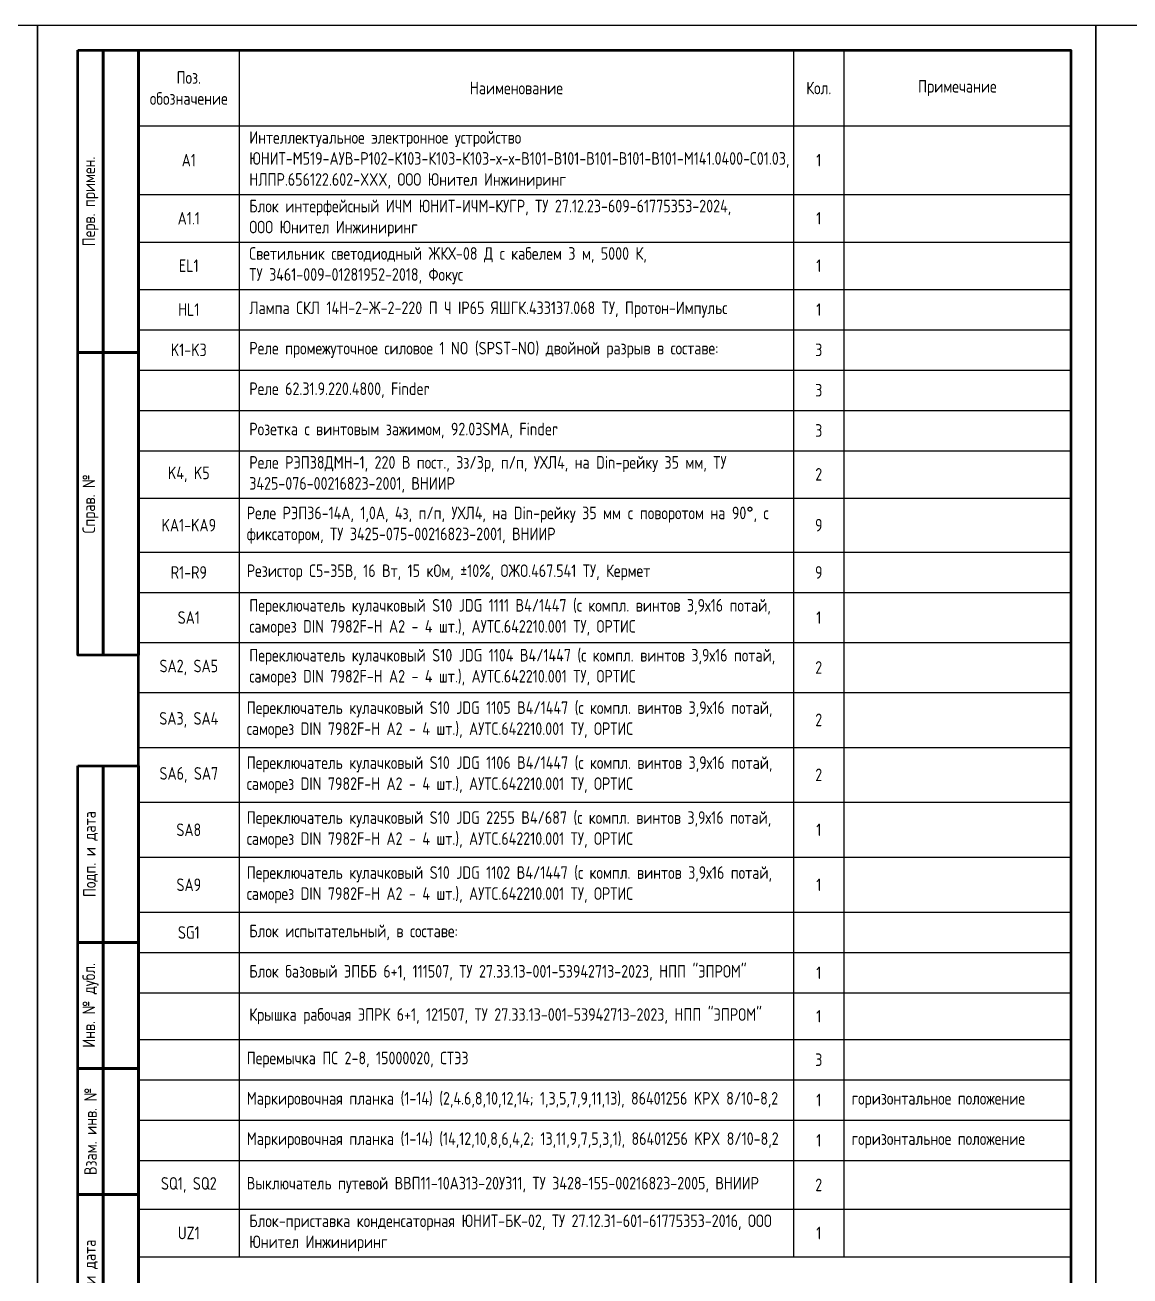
# Model space of a CAD drawing. Header units: millimetres. Extents: x -774 to 4101, y -90 to 618.
# Drawn here: x -422.5 to -203.2, y 48.8 to 297 of the extents above; entities that cross this region are included whole.
import ezdxf

# ---------------------------------------------------------------- set-up
doc = ezdxf.new("R2010")
doc.units = ezdxf.units.MM
doc.styles.add('2.5_ISOCPEUR', font='isocpeur.ttf', dxfattribs={"width": 0.9, "height": 2.5})
doc.styles.add('Gost type A_2.5', font='GOST_A.TTF', dxfattribs={"height": 2.5})
doc.styles.add('Gost_type_A', font='GOST_A.TTF')

# ---------------------------------------------------------------- blocks, each defined once
blk = doc.blocks.new('Формат_А4')
blk.add_lwpolyline([(0, 297), (0, 0), (-210, 0), (-210, 297)], close=True)
at = {"lineweight": 50}
blk.add_lwpolyline([(-190, 292), (-5, 292), (-5, 5), (-190, 5)], close=True, dxfattribs=at)
blk = doc.blocks.new('Штамп левый верхний')
at = {"lineweight": 50}
for points in [[(-12, 0), (-7, 0), (-7, -60), (-12, -60)], [(-7, 0), (0, 0), (0, -60), (-7, -60)], [(-12, -60), (-7, -60), (-7, -120), (-12, -120)], [(-7, -60), (0, -60), (0, -120), (-7, -120)]]:
    blk.add_lwpolyline(points, close=True, dxfattribs=at)
at = {"char_height": 2.5, "width": 60, "attachment_point": 5, "rotation": 90, "style": 'Gost_type_A'}
for s, insert in [('Перв. примен.', (-9.5, -30)), ('Справ. №', (-9.5, -90))]:
    blk.add_mtext(s, dxfattribs=dict(at, insert=insert))
blk = doc.blocks.new('Штамп левый нижний')
at = {"lineweight": 50}
for points in [[(-12, 145), (-7, 145), (-7, 110), (-12, 110)], [(-7, 145), (0, 145), (0, 110), (-7, 110)], [(-12, 110), (-7, 110), (-7, 85), (-12, 85)], [(-7, 110), (0, 110), (0, 85), (-7, 85)], [(-12, 85), (-7, 85), (-7, 60), (-12, 60)], [(-7, 85), (0, 85), (0, 60), (-7, 60)], [(-12, 60), (-7, 60), (-7, 25), (-12, 25)], [(-7, 60), (0, 60), (0, 25), (-7, 25)], [(-12, 25), (-7, 25), (-7, 0), (-12, 0)], [(-7, 25), (0, 25), (0, 0), (-7, 0)]]:
    blk.add_lwpolyline(points, close=True, dxfattribs=at)
at = {"char_height": 2.5, "attachment_point": 5, "rotation": 90, "style": 'Gost_type_A'}
for s, insert, width in [('Подп. и дата', (-9.5, 127.5), 35), ('Инв. № дубл.', (-9.5, 97.5), 25), ('Взам. инв. №', (-9.5, 72.5), 25), ('Подп. и дата', (-9.5, 42.5), 35), ('Инв. N подл.', (-9.5, 12.5), 25)]:
    blk.add_mtext(s, dxfattribs=dict(at, insert=insert, width=width))
blk = doc.blocks.new('*T25')
at = {"color": 0, "lineweight": -2, "transparency": 16777216}
for p, q in [((0, 0), (185, 0)), ((0, 0), (0, -15)), ((20, 0), (20, -15)), ((130, 0), (130, -15)), ((140, 0), (140, -15)), ((185, 0), (185, -15)), ((210, 0), (395, 0)), ((210, 0), (210, -15)), ((230, 0), (230, -15)), ((340, 0), (340, -15)), ((350, 0), (350, -15)), ((395, 0), (395, -15))]:
    blk.add_line(p, q, dxfattribs=at)
at = {"color": 0, "linetype": 'ByBlock', "lineweight": -2, "transparency": 16777216}
for p, q in [((0, -15), (185, -15)), ((0, -15), (0, -239.39)), ((20, -15), (20, -160.12)), ((130, -15), (130, -239.39)), ((140, -15), (140, -88.86)), ((185, -15), (185, -239.39)), ((210, -15), (395, -15)), ((210, -15), (210, -227.96)), ((230, -15), (230, -227.96)), ((340, -15), (340, -227.96)), ((350, -15), (350, -138.71)), ((395, -15), (395, -227.96)), ((210, -23), (395, -23)), ((0, -28.63), (185, -28.63)), ((210, -31), (395, -31)), ((0, -38.06), (185, -38.06)), ((210, -40.05), (395, -40.05)), ((0, -47.45), (185, -47.45)), ((210, -49.46), (395, -49.46)), ((0, -55.45), (185, -55.45)), ((210, -57.46), (395, -57.46)), ((0, -63.45), (185, -63.45)), ((210, -65.46), (395, -65.46)), ((0, -71.45), (185, -71.45)), ((210, -73.46), (395, -73.46)), ((0, -79.45), (185, -79.45)), ((210, -81.46), (395, -81.46)), ((0, -88.86), (185, -88.86)), ((140, -88.86), (140, -107.61)), ((210, -90.71), (395, -90.71)), ((210, -98.71), (395, -98.71)), ((0, -99.61), (185, -99.61)), ((210, -106.71), (395, -106.71)), ((0, -107.61), (185, -107.61)), ((140, -107.61), (140, -127.41)), ((210, -114.71), (395, -114.71)), ((0, -117.51), (185, -117.51)), ((210, -122.71), (395, -122.71)), ((0, -127.41), (185, -127.41)), ((140, -127.41), (140, -171.04)), ((210, -130.71), (395, -130.71)), ((0, -138.32), (185, -138.32)), ((210, -138.71), (395, -138.71)), ((350, -138.71), (350, -146.71)), ((210, -146.71), (395, -146.71)), ((350, -146.71), (350, -163.96)), ((0, -149.22), (185, -149.22)), ((210, -155.96), (395, -155.96)), ((0, -160.12), (185, -160.12)), ((20, -160.12), (20, -171.04)), ((210, -163.96), (395, -163.96)), ((350, -163.96), (350, -171.96)), ((0, -171.04), (185, -171.04)), ((20, -171.04), (20, -239.39)), ((140, -171.04), (140, -196.29)), ((210, -171.96), (395, -171.96)), ((350, -171.96), (350, -227.96)), ((0, -179.04), (185, -179.04)), ((210, -179.96), (395, -179.96)), ((0, -187.04), (185, -187.04)), ((210, -187.96), (395, -187.96)), ((210, -195.96), (395, -195.96)), ((0, -196.29), (185, -196.29)), ((140, -196.29), (140, -229.96)), ((0, -204.29), (185, -204.29)), ((210, -203.96), (395, -203.96)), ((0, -212.29), (185, -212.29)), ((210, -211.96), (395, -211.96)), ((0, -220.29), (185, -220.29)), ((210, -219.96), (395, -219.96)), ((210, -227.96), (395, -227.96)), ((0, -229.96), (185, -229.96)), ((140, -229.96), (140, -239.39)), ((0, -239.39), (185, -239.39))]:
    blk.add_line(p, q, dxfattribs=at)
at = {"transparency": 16777216, "char_height": 2.5, "style": 'Gost_type_A'}
for s, insert, width, attachment_point in [('Поз. обозначение', (10, -7.5), 17, 5), ('Поз. обозначение', (220, -7.5), 17, 5), ('Наименование', (75, -7.5), 107, 5), ('Кол.', (135, -7.5), 7, 5), ('Примечание', (162.5, -7.5), 42, 5), ('Наименование', (285, -7.5), 107, 5), ('Кол.', (345, -7.5), 7, 5), ('Примечание', (372.5, -7.5), 42, 5), ('Реле промежуточное силовое 1 NO (SPST-NO) двойной разрыв в составе:', (22, -59.45), 106, 4), ('Реле 62.31.9.220.4800, Finder', (22, -67.45), 106, 4), ('Розетка с винтовым зажимом, 92.03SMA, Finder', (22, -75.45), 106, 4), ('Реле РЭП38ДМН-1, 220 В пост., 3з/3р, п/п, УХЛ4, на Din-рейку 35 мм, ТУ 3425-076-00216823-2001, ВНИИР                                            ', (22, -84.15), 106, 4), ('Перемычка FBS 10-6, HNT-090688, ОРТИС', (232, -126.71), 106, 4), ('3', (345, -126.71), 7, 5), ('Перемычка ПС 2-8, 15000020, СТЭЗ ', (21.5, -200.29), 107, 4), ('3', (135, -200.29), 7, 5), ('1', (135, -208.29), 7, 5), ('Маркировочная планка (1-14) (14,12,10,8,6,4,2; 13,11,9,7,5,3,1), 86401256 KPX 8/10-8,2', (21.5, -216.29), 107, 4), ('1', (135, -216.29), 7, 5)]:
    blk.add_mtext(s, dxfattribs=dict(at, insert=insert, width=width, attachment_point=attachment_point))
at = {"color": 0, "transparency": 16777216, "char_height": 2.5}
for s, insert, width, attachment_point, style in [('{\\C256;Интеллектуальное электронное устройство \\C5;ЮНИТ-М519-АУВ-Р102-К103-К103-К103-х-х-В101-В101-В101-В101-В101-М141.0400-С01.03, \\C256;НЛПР.656122.602-XXX, }ООО Юнител Инжиниринг', (22, -21.81), 106, 4, 'Gost_type_A'), ('WE1', (220, -19), 18, 5, 'Gost_type_A'), ('Кабель 3м 2х0,75, Фокус', (232, -19), 106, 4, 'Gost_type_A'), ('1', (345, -19), 7, 5, 'Gost_type_A'), ('{\\C256;в составе позиции} EL1', (351.5, -19), 42, 4, 'Gost_type_A'), ('A1', (10, -21.81), 18, 5, 'Gost_type_A'), ('1', (135, -21.81), 7, 5, 'Gost_type_A'), ('WE2', (220, -27), 18, 5, 'Gost_type_A'), ('Провод ПВСнг(А)-LS 2х0,75, ГОСТ 7399-97', (232, -27), 106, 4, 'Gost_type_A'), ('4', (345, -27), 7, 5, 'Gost_type_A'), ('{\\C256;м}', (351.5, -27), 42, 4, 'Gost_type_A'), ('Блок интерфейсный {\\C5;ИЧМ ЮНИТ-ИЧМ-КУГР}, ТУ 27.12.23-609-61775353-2024,     ООО Юнител Инжиниринг', (22, -33.34), 106, 4, 'Gost_type_A'), ('A1.1', (10, -33.34), 18, 5, 'Gost_type_A'), ('1', (135, -33.34), 7, 5, 'Gost_type_A'), ('{\\C256;Патч-корд экранированный, категории 5е, FTP серый PC-FTP-RJ45-Cat.5e-1,5m-LSZH, 8871c, Cabeus}', (232, -35.52), 106, 4, 'Gost_type_A'), ('WE3', (220, -35.52), 18, 5, 'Gost_type_A'), ('1', (345, -35.52), 7, 5, 'Gost_type_A'), ('Светильник светодиодный ЖКХ-08 Д с кабелем 3 м, 5000 К,\\PТУ 3461-009-01281952-2018, Фокус ', (22, -42.75), 106, 4, 'Gost_type_A'), ('EL1', (10, -42.75), 18, 5, 'Gost_type_A'), ('1', (135, -42.75), 7, 5, 'Gost_type_A'), ('Соединитель электрический RUT 6-RTK/S, HNT-090374, ТУ 27.33.13-001-54070557-2024, ГОСТ IEC 60947-7-1-2016, ОРТИС', (232, -44.75), 106, 4, 'Gost_type_A'), ('X:1-X:8', (220, -44.75), 18, 5, 'Gost_type_A'), ('8', (345, -44.75), 7, 5, 'Gost_type_A'), ('HL1', (10, -51.45), 18, 5, 'Gost_type_A'), ('{\\C256;Лампа СКЛ 14Н-2-Ж-2-220 П Ч IP65 ЯШГК.433137.068 ТУ, Протон-Импульс}', (22, -51.45), 106, 4, 'Gost_type_A'), ('1', (135, -51.45), 7, 5, 'Gost_type_A'), ('Пластина торцевая D-RUT 6-RTK, HNT-090665, ОРТИС', (232, -53.46), 106, 4, 'Gost_type_A'), ('1', (345, -53.46), 7, 5, 'Gost_type_A'), ('K1-K3', (10, -59.45), 18, 5, 'Gost_type_A'), ('3', (135, -59.45), 7, 5, 'Gost_type_A'), ('Перемычка коммутационная SB 2-RTK/S, HNT-090979, ОРТИС', (232, -61.46), 106, 4, 'Gost_type_A'), ('3', (345, -61.46), 7, 5, 'Gost_type_A'), ('3', (135, -67.45), 7, 5, 'Gost_type_A'), ('Перемычка FB 2-RTK/S, HNT-091821, ОРТИС', (232, -69.46), 106, 4, 'Gost_type_A'), ('1', (345, -69.46), 7, 5, 'Gost_type_A'), ('3', (135, -75.45), 7, 5, 'Gost_type_A'), ('Маркировочная планка (1-8), 86401256 KPX 8/10-8,2', (232, -77.46), 106, 4, 'Gost_type_A'), ('1', (345, -77.46), 7, 5, 'Gost_type_A'), ('вертикальное положение', (351.5, -77.46), 42, 4, 'Gost_type_A'), ('K4, K5', (10, -84.15), 18, 5, 'Gost_type_A'), ('{\\C256;2', (135, -84.15), 7, 5, 'Gost_type_A'), ('Соединитель электрический RPV 4-MT(-P), HNT-131560, ТУ 27.33.13-001-54070557-2024, ГОСТ IEC 60947-7-1-2016, ОРТИС ', (232, -86.08), 106, 4, 'Gost_type_A'), ('X:9-X:248', (220, -86.08), 18, 5, 'Gost_type_A'), ('240', (345, -86.08), 7, 5, 'Gost_type_A'), ('Реле РЭП36-14A, 1,0А, 4з, п/п, УХЛ4, на Din-рейку 35 мм c поворотом на 90{\\fISOCPEUR|b0|i0|c0|p34;°}, с фиксатором, ТУ 3425-075-00216823-2001, ВНИИР                                                                 ', (21.5, -94.23), 107, 4, 'Gost type A_2.5'), ('KA1-KA9', (10, -94.23), 18, 5, 'Gost_type_A'), ('9', (135, -94.23), 7, 5, 'Gost type A_2.5'), ('Пластина торцевая D-RPV 4-MT(-P), HNT-131561, ОРТИС', (232, -94.71), 106, 4, 'Gost_type_A'), ('25', (345, -94.71), 7, 5, 'Gost_type_A'), ('Перемычка FBS 2-6, HNT-091360, ОРТИС', (232, -102.71), 106, 4, 'Gost_type_A'), ('14', (345, -102.71), 7, 5, 'Gost_type_A'), ('R1-R9', (10, -103.61), 18, 5, 'Gost_type_A'), ('{\\C256;Резистор С5-35В, 16 Вт, 15 кОм, ±10%, ОЖО.467.541 ТУ, Кермет}', (21.5, -103.61), 107, 4, 'Gost_type_A'), ('9', (135, -103.61), 7, 5, 'Gost_type_A'), ('{\\C256;Переключатель кулачковый S10 JDG 1111 B4/1447 (с компл. винтов 3,9х16 потай, саморез DIN 7982F-H A2 - 4 шт.), АУТС.642210.001 ТУ, ОРТИС}', (22, -112.56), 106, 4, 'Gost_type_A'), ('Перемычка FBS 3-6, HNT-091957, ОРТИС', (232, -110.71), 106, 4, 'Gost_type_A'), ('SA1', (10, -112.56), 18, 5, 'Gost_type_A'), ('1', (135, -112.56), 7, 5, 'Gost_type_A'), ('3', (345, -110.71), 7, 5, 'Gost_type_A'), ('{\\C256;Переключатель кулачковый S10 JDG 1104 B4/1447 (с компл. винтов 3,9х16 потай, саморез DIN 7982F-H A2 - 4 шт.), АУТС.642210.001 ТУ, ОРТИС}', (22, -122.46), 106, 4, 'Gost_type_A'), ('Перемычка FBS 5-6, HNT-091959, ОРТИС', (232, -118.71), 106, 4, 'Gost_type_A'), ('7', (345, -118.71), 7, 5, 'Gost_type_A'), ('SA2, SA5', (10, -122.46), 18, 5, 'Gost_type_A'), ('2', (135, -122.46), 7, 5, 'Gost_type_A'), ('{\\C256;Переключатель кулачковый S10 JDG 1105 B4/1447 (с компл. винтов 3,9х16 потай, саморез DIN 7982F-H A2 - 4 шт.), АУТС.642210.001 ТУ, ОРТИС}', (21.5, -132.86), 107, 4, 'Gost_type_A'), ('SA3, SA4', (10, -132.86), 18, 5, 'Gost_type_A'), ('2', (135, -132.86), 7, 5, 'Gost_type_A'), ('Перемычка FBS 20-6, HNT-133475, ОРТИС', (232, -134.71), 106, 4, 'Gost_type_A'), ('1', (345, -134.71), 7, 5, 'Gost_type_A'), ('{\\C256;Переключатель кулачковый S10 JDG 1106 B4/1447 (с компл. винтов 3,9х16 потай, саморез DIN 7982F-H A2 - 4 шт.), АУТС.642210.001 ТУ, ОРТИС}', (21.5, -143.77), 107, 4, 'Gost_type_A'), ('Маркировочная планка (9-248), 86401217 KPX 6/10-6,2', (231.5, -142.71), 107, 4, 'Gost_type_A'), ('1', (345, -142.71), 7, 5, 'Gost_type_A'), ('SA6, SA7', (10, -143.77), 18, 5, 'Gost_type_A'), ('2', (135, -143.77), 7, 5, 'Gost_type_A'), ('вертикальное положение', (351.5, -142.71), 42, 4, 'Gost_type_A'), ('{\\fGOST type A|b0|i0|c204|p34;\\W1;\\C256;Переключатель кулачковый \\C1;S10 JDG 2255 B4/687\\C256; (с компл. винтов 3,9х16 потай, саморез DIN 7982F-H A2 - 4 шт.), АУТС.642210.001 ТУ, ОРТИС}', (21.5, -154.67), 107, 4, '2.5_ISOCPEUR'), ('X:249-X:278', (220, -151.33), 18, 5, 'Gost_type_A'), ('30', (345, -151.33), 7, 5, 'Gost_type_A'), ('SA8', (10, -154.67), 18, 5, 'Gost_type_A'), ('1', (135, -154.67), 7, 5, 'Gost_type_A'), ('1', (345, -159.96), 7, 5, 'Gost_type_A'), ('{\\fGOST type A|b0|i0|c204|p34;\\W1;\\C256;Переключатель кулачковый S10 JDG 110\\fGOST type A|b0|i0|c0|p34;2\\fGOST type A|b0|i0|c204|p34; B4/1447 (с компл. винтов 3,9х16 потай, саморез DIN 7982F-H A2 - 4 шт.), АУТС.642210.001 ТУ, ОРТИС}', (21.5, -165.58), 107, 4, '2.5_ISOCPEUR'), ('SA9', (10, -165.58), 18, 5, 'Gost_type_A'), ('1', (135, -165.58), 7, 5, 'Gost_type_A'), ('Маркировочная планка (249-278), 86401217 KPX 6/10-6,2', (231.5, -167.96), 107, 4, 'Gost_type_A'), ('1', (345, -167.96), 7, 5, 'Gost_type_A'), ('вертикальное положение', (351.5, -167.96), 42, 4, 'Gost_type_A'), ('{\\C256;Блок испытательный, в составе:}', (22, -175.04), 106, 4, 'Gost_type_A'), ('SG1', (10, -175.04), 18, 5, 'Gost_type_A'), ('{\\C256;Блок базовый ЭПББ 6+1, 111507, ТУ 27.33.13-001-53942713-2023, НПП "ЭПРОМ"}', (22, -183.04), 106, 4, 'Gost_type_A'), ('1', (135, -183.04), 7, 5, 'Gost_type_A'), ('{\\C256;Крышка рабочая ЭПРК 6+1, 121507, ТУ 27.33.13-001-53942713-2023, НПП "ЭПРОМ"}', (22, -191.66), 106, 4, 'Gost_type_A'), ('1', (135, -191.66), 7, 5, 'Gost_type_A'), ('Маркировочная планка (1-14) (2,4.6,8,10,12,14; 1,3,5,7,9,11,13){\\C256;, 86401256 KPX 8/10-8,2}', (21.5, -208.29), 107, 4, 'Gost_type_A'), ('горизонтальное положение', (141.5, -208.29), 42, 4, 'Gost_type_A'), ('горизонтальное положение', (141.5, -216.29), 42, 4, 'Gost_type_A'), ('SQ1, SQ2', (10, -225.12), 18, 5, 'Gost_type_A'), ('{\\C256;Выключатель путевой ВВП11-10А313-20У311, ТУ 3428-155-00216823-2005, ВНИИР }', (21.5, -225.12), 107, 4, 'Gost_type_A'), ('2', (135, -225.12), 7, 5, 'Gost_type_A'), ('{\\C256;Блок-приставка конденсаторная ЮНИТ-БК-02, ТУ 27.12.31-601-61775353-2016, }ООО Юнител Инжиниринг', (22, -234.67), 106, 4, 'Gost_type_A'), ('UZ1', (10, -234.67), 18, 5, 'Gost_type_A'), ('1', (135, -234.67), 7, 5, 'Gost_type_A')]:
    blk.add_mtext(s, dxfattribs=dict(at, insert=insert, width=width, attachment_point=attachment_point, style=style))
at = {"color": 1, "transparency": 16777216, "char_height": 2.5, "width": 106, "attachment_point": 4, "style": 'Gost_type_A'}
for s, insert in [('{\\C0;Соединитель электрический\\C256;, RPV 4-MTD(-P), HNT-140690, ТУ 27.33.13-001-54070557-2024, ГОСТ IEC 60947-7-1-2016, ОРТИС}', (232, -151.33)), ('{\\C0;Пластина торцевая D-RPV 4-MT(-P), HNT-131561, ОРТИС}', (232, -159.96))]:
    blk.add_mtext(s, dxfattribs=dict(at, insert=insert))

msp = doc.modelspace()

# ---------------------------------------------------------------- block references
at = {"color": 1}
for name, p in [('Формат_А4', (-420, 0)), ('Формат_А4', (-210, 0)), ('Формат_А4', (0, 0)), ('Штамп левый верхний', (-400, 292)), ('Штамп левый нижний', (-400, 5))]:
    msp.add_blockref(name, p, dxfattribs=at)
msp.add_blockref('*T25', (-400, 292))

doc.saveas('drawing.dxf')
